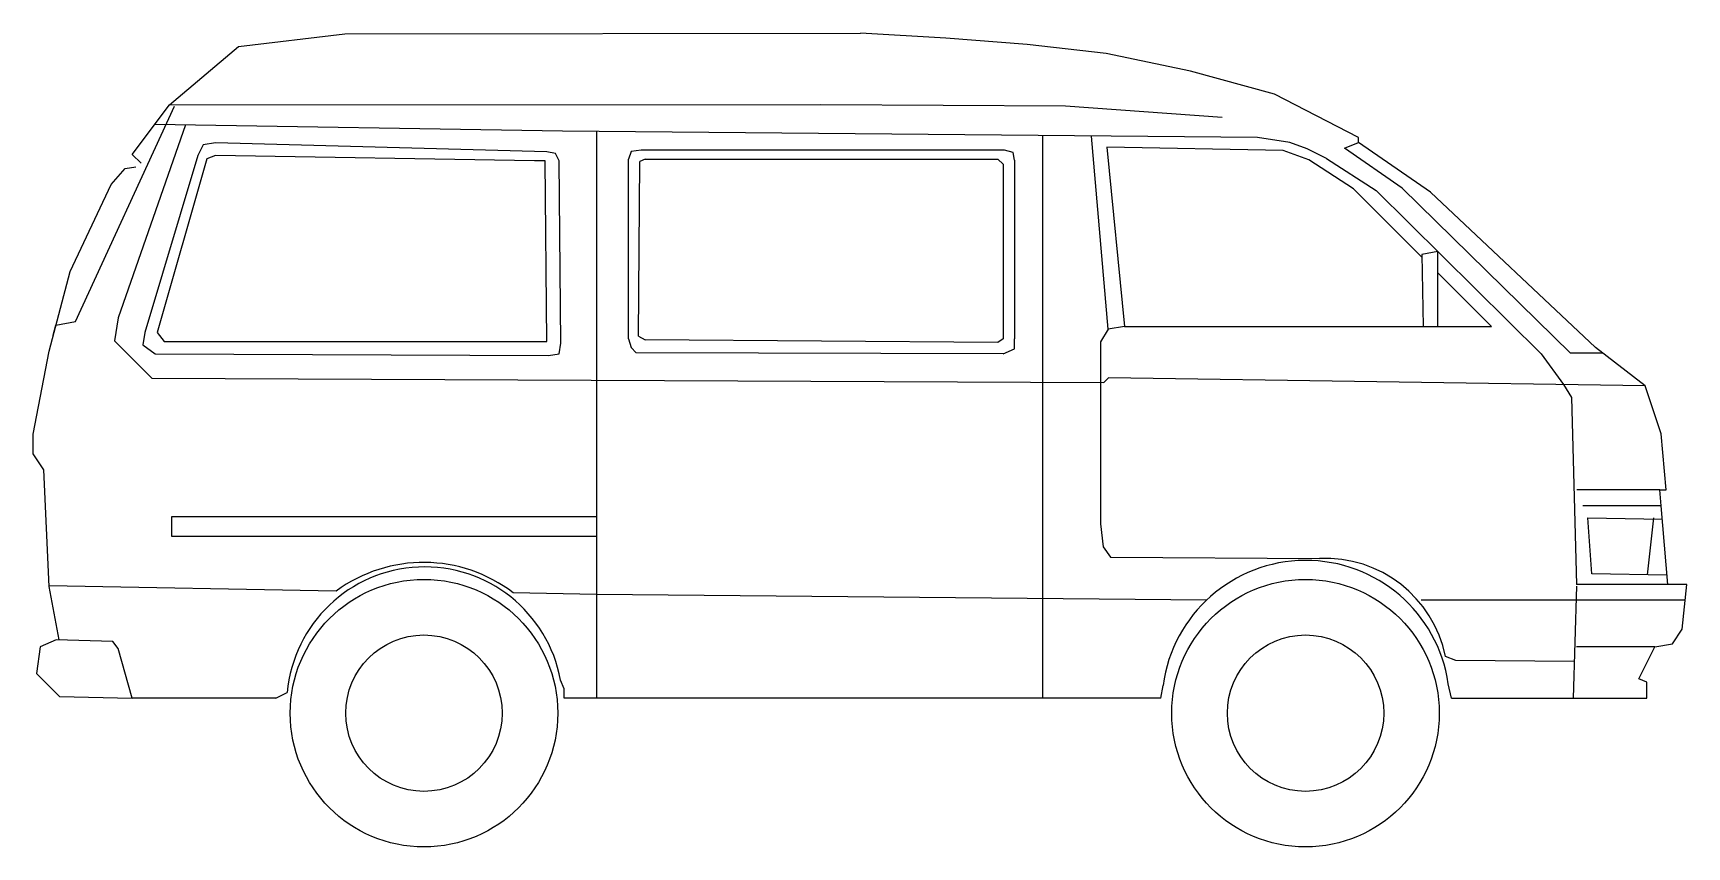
# Model space of a CAD drawing. Header units: millimetres. Extents: x -3276.89 to -3272.87, y 1861.62 to 1863.6.
import ezdxf

# ---------------------------------------------------------------- set-up
doc = ezdxf.new("R2010")
doc.units = ezdxf.units.MM
doc.header["$LTSCALE"] = 10
doc.layers.add('Veículos', color=2, linetype='Continuous')

msp = doc.modelspace()

# ---------------------------------------------------------------- linework, layer by layer
at = {"layer": 'Veículos'}
for p, q in [((-3274.9748, 1863.4233), (-3276.5579, 1863.4226)), ((-3275.6026, 1863.3592), (-3276.593, 1863.3757)), ((-3275.5196, 1863.3585), (-3275.5197, 1861.9815)), ((-3274.4361, 1863.3485), (-3274.436, 1861.9815)), ((-3274.2769, 1862.8784), (-3274.3171, 1863.3474)), ((-3273.6683, 1863.332), (-3273.6683, 1863.3437)), ((-3275.645, 1863.2874), (-3275.6709, 1863.2874)), ((-3275.6407, 1862.8484), (-3275.645, 1863.2874)), ((-3275.4422, 1862.855), (-3275.4422, 1863.2915)), ((-3275.4175, 1862.8611), (-3275.4144, 1863.2853)), ((-3275.402, 1863.2915), (-3275.4144, 1863.2853)), ((-3274.5289, 1863.3132), (-3275.4113, 1863.3132)), ((-3275.402, 1863.2915), (-3274.5444, 1863.2915)), ((-3274.532, 1863.2791), (-3274.5444, 1863.2915)), ((-3274.532, 1863.2791), (-3274.532, 1862.855)), ((-3274.5041, 1863.2884), (-3274.5041, 1862.855)), ((-3273.3456, 1862.8844), (-3273.4758, 1863.0146)), ((-3275.4175, 1862.8611), (-3275.402, 1862.8519)), ((-3274.5444, 1862.8457), (-3275.402, 1862.8519)), ((-3274.532, 1862.855), (-3274.5444, 1862.8457)), ((-3274.532, 1862.8178), (-3275.4237, 1862.8209)), ((-3274.2758, 1862.7599), (-3274.2875, 1862.7482)), ((-3272.9716, 1862.7404), (-3274.2758, 1862.7599)), ((-3272.9366, 1862.4874), (-3273.1378, 1862.4874)), ((-3272.9327, 1862.4485), (-3272.9366, 1862.4874)), ((-3272.9327, 1862.4485), (-3273.1234, 1862.4485)), ((-3272.9171, 1862.2578), (-3272.9327, 1862.4485)), ((-3272.9517, 1862.42), (-3272.9673, 1862.281)), ((-3276.1524, 1862.2416), (-3276.8496, 1862.2545)), ((-3275.5197, 1862.233), (-3275.722, 1862.2373)), ((-3274.0366, 1862.22), (-3275.5197, 1862.233)), ((-3273.1391, 1862.2539), (-3273.1468, 1861.9815)), ((-3272.8745, 1862.22), (-3273.5158, 1862.22)), ((-3272.9483, 1862.106), (-3273.139, 1862.106)), ((-3276.2992, 1861.9815), (-3276.2713, 1861.9954)), ((-3273.4426, 1861.9815), (-3273.4503, 1862.0165))]:
    msp.add_line(p, q, dxfattribs=at)
at = {"layer": 'Veículos', "flags": 128}
for points in [[(-3276.6263, 1863.2811), (-3276.6479, 1863.3026), (-3276.5575, 1863.4231), (-3276.3896, 1863.5652), (-3276.1314, 1863.5953), (-3274.8788, 1863.5975)], [(-3273.6683, 1863.3437), (-3273.8726, 1863.4489), (-3274.077, 1863.5047), (-3274.2813, 1863.548), (-3274.4733, 1863.5697), (-3274.6714, 1863.5851), (-3274.8788, 1863.5975)], [(-3276.8399, 1862.8633), (-3276.8333, 1862.8879), (-3276.786, 1862.8965), (-3276.545, 1863.42)], [(-3273.9996, 1863.3923), (-3274.3804, 1863.4202), (-3274.9748, 1863.4233)], [(-3276.5187, 1863.3745), (-3276.6823, 1862.9054), (-3276.6909, 1862.8494), (-3276.6005, 1862.759), (-3274.2875, 1862.7482)], [(-3273.8356, 1863.332), (-3273.9135, 1863.3437), (-3275.6026, 1863.3592)], [(-3275.6364, 1862.814), (-3275.6106, 1862.8183), (-3275.6063, 1862.8441), (-3275.6106, 1863.2874), (-3275.6192, 1863.3046), (-3275.6407, 1863.309), (-3276.4456, 1863.3305), (-3276.4757, 1863.3262), (-3276.4886, 1863.3003), (-3276.6177, 1862.8699), (-3276.622, 1862.8398), (-3276.5919, 1862.8183), (-3275.6364, 1862.814)], [(-3273.7893, 1863.2892), (-3273.8516, 1863.3125), (-3274.2797, 1863.3203), (-3274.2369, 1862.8844), (-3273.3456, 1862.8844)], [(-3273.7461, 1863.2931), (-3273.7928, 1863.3164), (-3273.8356, 1863.332)], [(-3273.0758, 1862.82), (-3273.1537, 1862.82), (-3273.5623, 1863.2209), (-3273.7024, 1863.3182), (-3273.6683, 1863.332)], [(-3272.9366, 1862.4874), (-3272.921, 1862.4874), (-3272.9327, 1862.6236), (-3272.9716, 1862.7404), (-3273.0923, 1862.8338), (-3273.4932, 1863.2113), (-3273.6683, 1863.332)], [(-3275.6709, 1863.2874), (-3276.4456, 1863.3003), (-3276.4671, 1863.2917), (-3276.5876, 1862.8699), (-3276.5704, 1862.8484), (-3275.6407, 1862.8484)], [(-3275.4113, 1863.3132), (-3275.436, 1863.3101), (-3275.4422, 1863.2915)], [(-3274.5041, 1863.2884), (-3274.5072, 1863.307), (-3274.5289, 1863.3132)], [(-3273.5146, 1863.0534), (-3273.6804, 1863.2191), (-3273.7893, 1863.2892)], [(-3273.7461, 1863.2931), (-3273.6255, 1863.2152), (-3273.2246, 1862.8182)], [(-3276.8255, 1862.1233), (-3276.8501, 1862.2525), (-3276.8631, 1862.5365), (-3276.8889, 1862.5753), (-3276.8889, 1862.6226), (-3276.8501, 1862.8249), (-3276.7985, 1863.0186), (-3276.6995, 1863.2295), (-3276.6651, 1863.2682), (-3276.6393, 1863.2725)], [(-3273.4758, 1862.8844), (-3273.4758, 1863.067), (-3273.5148, 1863.0592), (-3273.5109, 1862.8844)], [(-3274.2369, 1862.8844), (-3274.2769, 1862.8784), (-3274.2954, 1862.8474), (-3274.2954, 1862.4047), (-3274.2892, 1862.349), (-3274.2707, 1862.3242), (-3273.7629, 1862.3211)], [(-3275.4422, 1862.855), (-3275.436, 1862.8333), (-3275.4237, 1862.8209)], [(-3274.532, 1862.8178), (-3274.5041, 1862.8302), (-3274.5041, 1862.855)], [(-3273.2246, 1862.8182), (-3273.1701, 1862.7434), (-3273.1506, 1862.7122), (-3273.139, 1862.2578)], [(-3275.5197, 1862.4223), (-3276.5526, 1862.4223), (-3276.5526, 1862.375), (-3275.5197, 1862.375)], [(-3272.919, 1862.2802), (-3273.1016, 1862.2833), (-3273.1109, 1862.4195), (-3272.9301, 1862.4162)], [(-3273.4426, 1861.9815), (-3272.9677, 1861.9815), (-3272.9677, 1862.0204), (-3272.9872, 1862.0282), (-3272.9483, 1862.106), (-3272.9055, 1862.1138), (-3272.8821, 1862.1488), (-3272.8704, 1862.2578), (-3273.139, 1862.2578)], [(-3276.2992, 1861.9815), (-3276.6479, 1861.9815), (-3276.6823, 1862.102), (-3276.6952, 1862.1192), (-3276.8329, 1862.1235), (-3276.8717, 1862.1063), (-3276.8803, 1862.0417), (-3276.8243, 1861.9858), (-3276.6479, 1861.9815)], [(-3273.1443, 1862.0703), (-3273.4322, 1862.0734), (-3273.457, 1862.0827)], [(-3274.1486, 1861.9815), (-3275.5987, 1861.9815), (-3275.5987, 1862.0038), (-3275.6073, 1862.0253)], [(-3274.1486, 1861.9815), (-3274.1431, 1862.0126)]]:
    msp.add_lwpolyline(points, dxfattribs=at)
at = {"layer": 'Veículos'}
for centre, radius in [((-3275.9391, 1861.945), 0.325), ((-3273.7971, 1861.945), 0.325), ((-3275.9391, 1861.945), 0.19), ((-3273.7971, 1861.945), 0.19)]:
    msp.add_circle(centre, radius, dxfattribs=at)
for centre, radius, start, end in [((-3273.7965, 1861.9665), 0.3497, 8.2215, 172.4223), ((-3273.7493, 1862.023), 0.2984, 11.5392, 92.6161), ((-3275.9373, 1861.9651), 0.3354, 10.3394, 174.8152), ((-3275.9401, 1861.953), 0.3583, 52.5114, 126.3426)]:
    msp.add_arc(centre, radius, start, end, dxfattribs=at)

doc.saveas('drawing.dxf')
